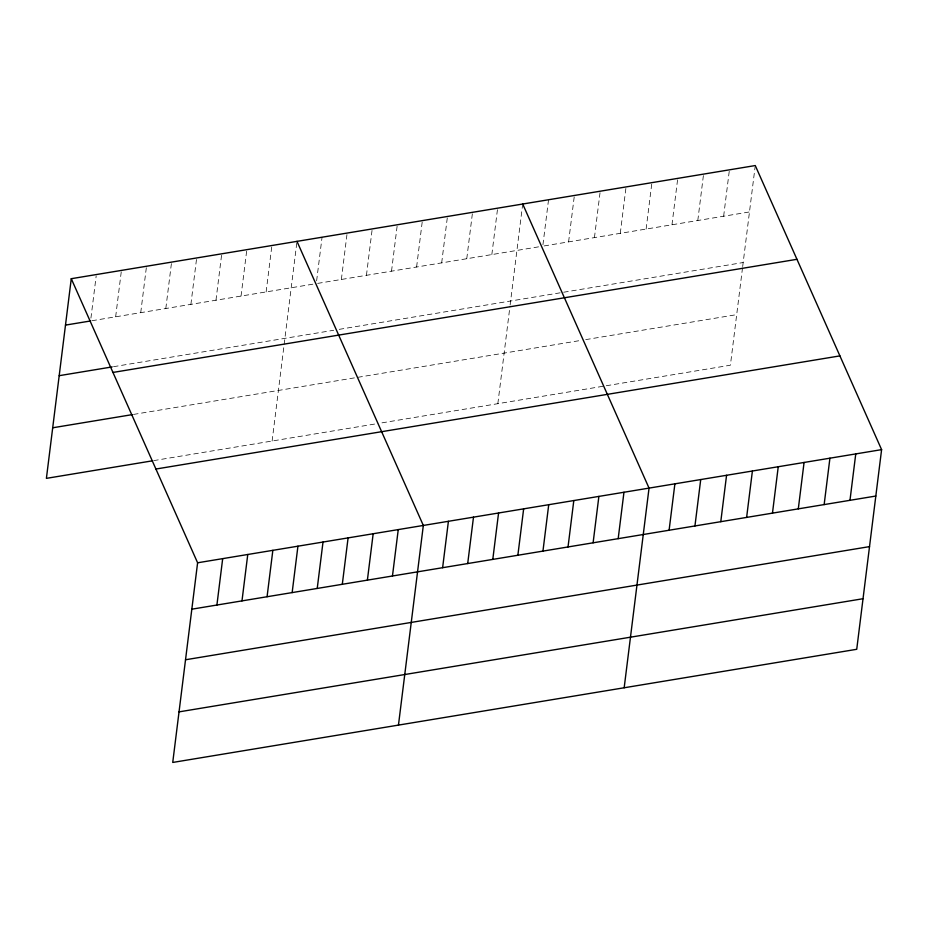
<?xml version="1.0" encoding="UTF-8"?>
<svg xmlns="http://www.w3.org/2000/svg" width="928" height="928" viewBox="0 0 928 928"><rect width="100%" height="100%" fill="white"/><g stroke="black" fill="none" stroke-linecap="round" stroke-linejoin="round"><path stroke-width="0.7" stroke-dasharray="4.64 3.48" d="M90.921 318.142L96.176 275.952M115.652 316.808L121.429 270.396M140.731 312.655L146.508 266.255M165.81 308.514L171.587 262.102M190.89 304.361L196.666 257.961M215.969 300.208L221.746 253.808M241.048 296.067L246.825 249.655M266.127 291.914L271.904 245.514M272.113 441.02L296.983 241.361M316.634 280.801L322.062 237.208M341.365 279.467L347.142 233.067M366.444 275.326L372.221 228.914M391.523 271.173L397.3 224.762M416.602 267.02L422.379 220.62M441.682 262.879L447.458 216.468M466.761 258.726L472.538 212.315M491.84 254.574L497.628 208.174M497.837 403.68L509.959 306.344M510.122 305.01L522.522 205.424M542.938 244.748L548.541 199.752M568.597 241.883L574.386 195.472M594.442 237.603L600.219 191.203M620.275 233.334L626.064 186.922M646.12 229.054L651.897 182.654M671.965 224.785L677.742 178.373M697.798 220.504L703.575 174.104M723.643 216.236L729.42 169.824M742.516 267.879L730.394 365.214L379.401 423.272M742.678 266.545L755.079 166.959M91.965 320.728L313.502 284.084M317.678 283.388L540.038 246.604M544.121 245.932L749.476 211.955M113.529 366.688L333.674 330.275M339.242 329.347L562.298 292.459M563.667 292.227L743.177 262.531M133.516 414.422L581.647 340.286M585.73 339.613L736.693 314.638M153.688 460.613L378.009 423.504"/><path stroke-width="1.39" d="M71.27 278.702L197.606 562.786L172.736 762.445L856.73 649.298L881.6 449.639L755.264 165.555L71.27 278.702L46.4 478.361L152.296 460.845M216.908 605.044L222.685 558.633M241.988 600.892L247.764 554.492M267.067 596.739L272.844 550.339M292.146 592.598L297.934 546.186M317.225 588.445L323.014 542.045M342.304 584.292L348.093 537.892M367.384 580.151L373.172 533.739M392.463 575.998L398.251 529.598M398.46 725.104L423.33 525.445L296.983 241.361M442.621 567.704L448.41 521.292M467.7 563.551L473.489 517.151M492.791 559.41L498.568 512.998M517.87 555.257L523.647 508.857M542.95 551.104L548.726 504.704M568.029 546.963L573.806 500.552M593.108 542.81L598.885 496.41M618.187 538.658L623.964 492.258M624.173 687.776L649.043 488.105L522.708 204.021M669.1 530.236L674.888 483.836M694.944 525.967L700.721 479.556M720.778 521.687L726.566 475.287M746.622 517.418L752.399 471.006M772.467 513.138L778.244 466.738M798.3 508.869L804.077 462.457M824.145 504.588L829.922 458.188M849.978 500.32L855.755 453.908M65.494 325.102L90.573 320.96M59.195 375.678L112.137 366.92M112.961 372.441L796.955 259.306M52.699 427.785L132.124 414.654M155.916 469.034L839.91 355.888M197.606 562.786L881.6 449.639M191.829 609.186L875.823 496.039M185.53 659.762L869.524 546.615M179.046 711.869L863.028 598.722"/></g></svg>
